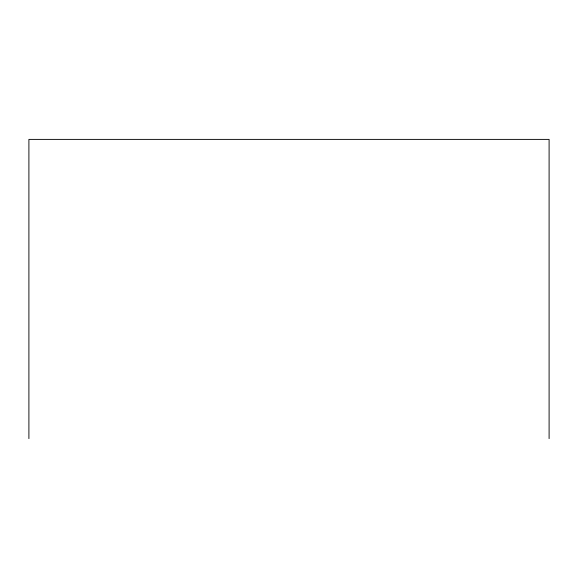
<?xml version="1.0" encoding="UTF-8"?>
<svg xmlns="http://www.w3.org/2000/svg" width="578" height="578" viewBox="0 0 578 578"><rect width="100%" height="100%" fill="white"/><g stroke="black" fill="none" stroke-linecap="round" stroke-linejoin="round"><path stroke-width="0.87" d="M549.1 438.608L549.1 139.392L28.9 139.392L28.9 438.608"/></g></svg>
